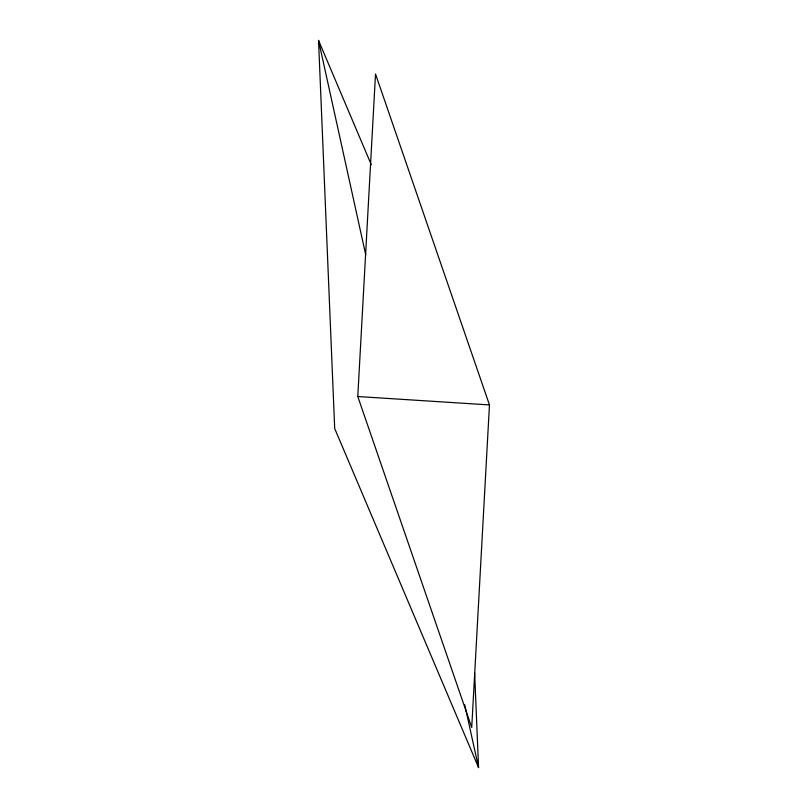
<?xml version="1.0" encoding="UTF-8"?>
<svg xmlns="http://www.w3.org/2000/svg" width="808" height="808" viewBox="0 0 808 808"><rect width="100%" height="100%" fill="white"/><g stroke="black" fill="none" stroke-linecap="round" stroke-linejoin="round"><path stroke-width="1.21" d="M357.782 396.526L375.518 74.003L489.466 404.929L471.731 727.463L357.782 396.526L489.466 404.929M474.629 673.084L478.568 767.6L334.704 428.543L318.534 40.4L371.246 164.64M318.534 40.4L365.731 254.863M464.731 704.738L478.568 767.6"/></g></svg>
